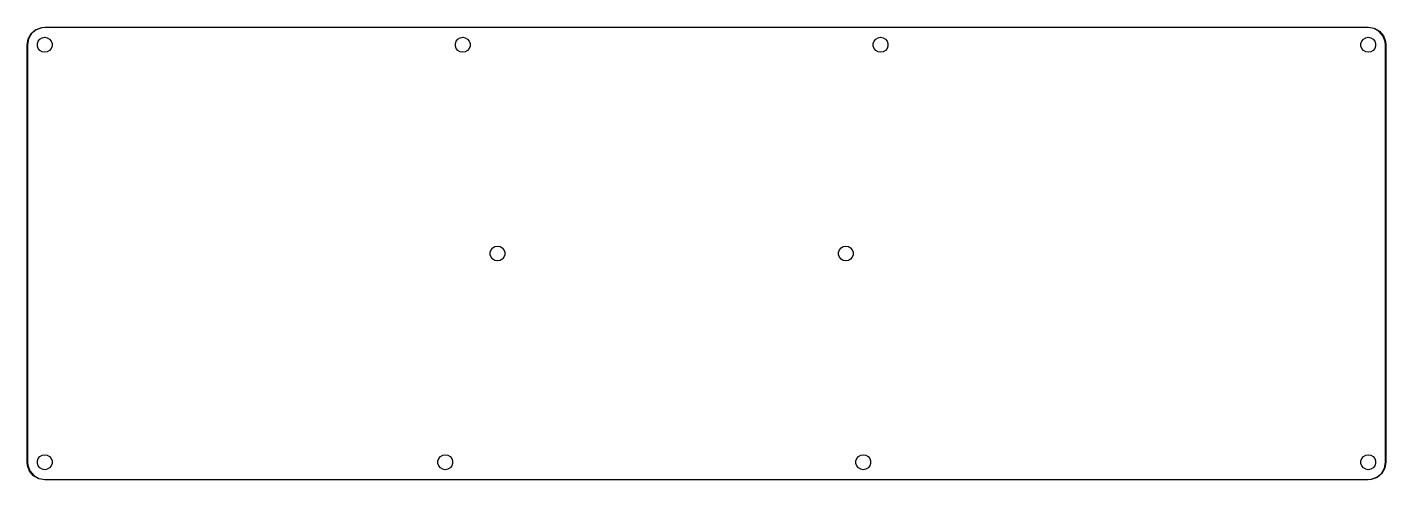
# Model space of a CAD drawing. Extents: x 24 to 395, y -191 to -67.
import ezdxf

# ---------------------------------------------------------------- set-up
doc = ezdxf.new("R2010")
doc.units = 0
doc.header["$MEASUREMENT"] = 0
doc.layers.add('BLACK', color=7, linetype='CONTINUOUS')

msp = doc.modelspace()

# ---------------------------------------------------------------- linework, layer by layer
at = {"layer": 'Black'}
for p, q in [((26.1766, -67.2661), (27.7309, -66.7004)), ((27.7589, -66.7966), (26.2191, -67.357)), ((27.7309, -66.7004), (27.7373, -66.6992)), ((27.7373, -66.6992), (27.7436, -66.6975)), ((27.7436, -66.6975), (28.5706, -66.6252)), ((28.5772, -66.725), (27.7589, -66.7966)), ((28.5706, -66.6252), (28.5728, -66.6254)), ((28.5728, -66.6254), (28.575, -66.625)), ((28.575, -66.625), (390.525, -66.625)), ((390.521, -66.725), (28.5772, -66.725)), ((392.137, -67.0099), (390.521, -66.725)), ((390.525, -66.625), (390.529, -66.6258)), ((390.529, -66.6258), (390.534, -66.6258)), ((390.534, -66.6258), (392.163, -66.913)), ((23.7633, -71.4288), (24.0505, -69.8)), ((24.1474, -69.826), (23.8625, -71.4419)), ((24.0505, -69.7999), (24.0539, -69.7905)), ((24.0505, -69.8), (24.0505, -69.7999)), ((24.0539, -69.7905), (24.0564, -69.7836)), ((24.0564, -69.7836), (24.8834, -68.3512)), ((24.0564, -69.7836), (24.0564, -69.7836)), ((24.9656, -68.4089), (24.1474, -69.826)), ((24.8834, -68.3512), (24.8946, -68.3379)), ((24.8946, -68.3379), (26.1616, -67.2748)), ((24.8946, -68.3379), (24.8946, -68.3379)), ((26.2191, -67.357), (24.9656, -68.4089)), ((26.1616, -67.2748), (26.1766, -67.2661)), ((26.1616, -67.2748), (26.1616, -67.2748)), ((26.5662, -71.0833), (26.8085, -70.4176)), ((26.8085, -70.4176), (27.2639, -69.875)), ((27.2639, -69.875), (27.8774, -69.5208)), ((27.8774, -69.5208), (28.575, -69.3977)), ((28.575, -69.3977), (29.2726, -69.5208)), ((29.2726, -69.5208), (29.8861, -69.875)), ((29.8861, -69.875), (30.3415, -70.4176)), ((30.3415, -70.4176), (30.5838, -71.0833)), ((140.866, -71.0833), (141.109, -70.4176)), ((141.109, -70.4176), (141.564, -69.875)), ((141.564, -69.875), (142.177, -69.5208)), ((142.177, -69.5208), (142.875, -69.3977)), ((142.875, -69.3977), (143.573, -69.5208)), ((143.573, -69.5208), (144.186, -69.875)), ((144.186, -69.875), (144.641, -70.4176)), ((144.641, -70.4176), (144.884, -71.0833)), ((255.166, -71.0833), (255.409, -70.4176)), ((255.409, -70.4176), (255.864, -69.875)), ((255.864, -69.875), (256.477, -69.5208)), ((256.477, -69.5208), (257.175, -69.3977)), ((257.175, -69.3977), (257.873, -69.5208)), ((257.873, -69.5208), (258.486, -69.875)), ((258.486, -69.875), (258.941, -70.4176)), ((258.941, -70.4176), (259.184, -71.0833)), ((388.516, -71.0833), (388.759, -70.4176)), ((388.759, -70.4176), (389.214, -69.875)), ((389.214, -69.875), (389.827, -69.5208)), ((389.827, -69.5208), (390.525, -69.3977)), ((390.525, -69.3977), (391.223, -69.5208)), ((391.223, -69.5208), (391.836, -69.875)), ((391.836, -69.875), (392.291, -70.4176)), ((393.554, -67.8281), (392.137, -67.0099)), ((392.163, -66.913), (392.163, -66.913)), ((392.163, -66.913), (392.172, -66.9164)), ((392.172, -66.9164), (392.179, -66.9189)), ((392.179, -66.9189), (392.179, -66.9189)), ((392.179, -66.9189), (393.611, -67.7459)), ((392.291, -70.4176), (392.534, -71.0833)), ((394.605, -69.0816), (393.554, -67.8281)), ((393.611, -67.7459), (393.625, -67.7571)), ((393.625, -67.7571), (393.625, -67.7571)), ((393.625, -67.7571), (394.688, -69.0241)), ((395.166, -70.6214), (394.605, -69.0816)), ((394.688, -69.0241), (394.688, -69.0241)), ((394.688, -69.0241), (394.696, -69.0391)), ((394.696, -69.0391), (395.262, -70.5934)), ((395.262, -70.5934), (395.263, -70.5998)), ((23.7625, -71.4375), (23.7633, -71.4332)), ((23.7625, -185.737), (23.7625, -71.4375)), ((23.7633, -71.4332), (23.7633, -71.4288)), ((23.8625, -71.4419), (23.8625, -185.735)), ((26.5662, -71.7917), (26.5662, -71.0833)), ((26.8085, -72.4574), (26.5662, -71.7917)), ((27.2639, -73), (26.8085, -72.4574)), ((27.8774, -73.3542), (27.2639, -73)), ((28.575, -73.4773), (27.8774, -73.3542)), ((29.2726, -73.3542), (28.575, -73.4773)), ((29.8861, -73), (29.2726, -73.3542)), ((30.3415, -72.4574), (29.8861, -73)), ((30.5838, -71.7917), (30.3415, -72.4574)), ((30.5838, -71.0833), (30.5838, -71.7917)), ((140.866, -71.7917), (140.866, -71.0833)), ((141.109, -72.4574), (140.866, -71.7917)), ((141.564, -73), (141.109, -72.4574)), ((142.177, -73.3542), (141.564, -73)), ((142.875, -73.4773), (142.177, -73.3542)), ((143.573, -73.3542), (142.875, -73.4773)), ((144.186, -73), (143.573, -73.3542)), ((144.641, -72.4574), (144.186, -73)), ((144.884, -71.7917), (144.641, -72.4574)), ((144.884, -71.0833), (144.884, -71.7917)), ((255.166, -71.7917), (255.166, -71.0833)), ((255.409, -72.4574), (255.166, -71.7917)), ((255.864, -73), (255.409, -72.4574)), ((256.477, -73.3542), (255.864, -73)), ((257.175, -73.4773), (256.477, -73.3542)), ((257.873, -73.3542), (257.175, -73.4773)), ((258.486, -73), (257.873, -73.3542)), ((258.941, -72.4574), (258.486, -73)), ((259.184, -71.7917), (258.941, -72.4574)), ((259.184, -71.0833), (259.184, -71.7917)), ((388.516, -71.7917), (388.516, -71.0833)), ((388.759, -72.4574), (388.516, -71.7917)), ((389.214, -73), (388.759, -72.4574)), ((389.827, -73.3542), (389.214, -73)), ((390.525, -73.4773), (389.827, -73.3542)), ((391.223, -73.3542), (390.525, -73.4773)), ((391.836, -73), (391.223, -73.3542)), ((392.291, -72.4574), (391.836, -73)), ((392.534, -71.7917), (392.291, -72.4574)), ((392.534, -71.0833), (392.534, -71.7917)), ((395.237, -71.4397), (395.166, -70.6214)), ((395.237, -185.733), (395.237, -71.4397)), ((395.263, -70.5998), (395.265, -70.6061)), ((395.265, -70.6061), (395.337, -71.4331)), ((395.337, -71.4331), (395.337, -71.4353)), ((395.337, -71.4353), (395.337, -71.4375)), ((395.337, -71.4375), (395.337, -185.737)), ((150.391, -128.233), (150.634, -127.568)), ((150.391, -128.942), (150.391, -128.233)), ((150.634, -129.607), (150.391, -128.942)), ((150.634, -127.568), (151.089, -127.025)), ((151.089, -130.15), (150.634, -129.607)), ((151.089, -127.025), (151.702, -126.671)), ((151.702, -126.671), (152.4, -126.548)), ((152.4, -126.548), (153.098, -126.671)), ((153.098, -126.671), (153.711, -127.025)), ((153.711, -127.025), (154.166, -127.568)), ((154.166, -129.607), (153.711, -130.15)), ((154.166, -127.568), (154.409, -128.233)), ((154.409, -128.942), (154.166, -129.607)), ((154.409, -128.233), (154.409, -128.942)), ((245.641, -128.233), (245.884, -127.568)), ((245.641, -128.942), (245.641, -128.233)), ((245.884, -129.607), (245.641, -128.942)), ((245.884, -127.568), (246.339, -127.025)), ((246.339, -130.15), (245.884, -129.607)), ((246.339, -127.025), (246.952, -126.671)), ((246.952, -126.671), (247.65, -126.548)), ((247.65, -126.548), (248.348, -126.671)), ((248.348, -126.671), (248.961, -127.025)), ((248.961, -127.025), (249.416, -127.568)), ((249.416, -129.607), (248.961, -130.15)), ((249.416, -127.568), (249.659, -128.233)), ((249.659, -128.942), (249.416, -129.607)), ((249.659, -128.233), (249.659, -128.942)), ((151.702, -130.504), (151.089, -130.15)), ((152.4, -130.627), (151.702, -130.504)), ((153.098, -130.504), (152.4, -130.627)), ((153.711, -130.15), (153.098, -130.504)), ((246.952, -130.504), (246.339, -130.15)), ((247.65, -130.627), (246.952, -130.504)), ((248.348, -130.504), (247.65, -130.627)), ((248.961, -130.15), (248.348, -130.504)), ((23.7629, -185.74), (23.7625, -185.737)), ((23.7627, -185.742), (23.7629, -185.74)), ((23.835, -186.569), (23.7627, -185.742)), ((23.8625, -185.735), (23.9341, -186.554)), ((26.5662, -185.383), (26.8085, -184.718)), ((26.5662, -186.092), (26.5662, -185.383)), ((26.8085, -184.718), (27.2639, -184.175)), ((27.2639, -184.175), (27.8774, -183.821)), ((27.8774, -183.821), (28.575, -183.698)), ((28.575, -183.698), (29.2726, -183.821)), ((29.2726, -183.821), (29.8861, -184.175)), ((29.8861, -184.175), (30.3415, -184.718)), ((30.3415, -184.718), (30.5838, -185.383)), ((30.5838, -185.383), (30.5838, -186.092)), ((136.104, -185.383), (136.346, -184.718)), ((136.104, -186.092), (136.104, -185.383)), ((136.346, -184.718), (136.801, -184.175)), ((136.801, -184.175), (137.415, -183.821)), ((137.415, -183.821), (138.112, -183.698)), ((138.112, -183.698), (138.81, -183.821)), ((138.81, -183.821), (139.424, -184.175)), ((139.424, -184.175), (139.879, -184.718)), ((139.879, -184.718), (140.121, -185.383)), ((140.121, -185.383), (140.121, -186.092)), ((250.404, -185.383), (250.646, -184.718)), ((250.404, -186.092), (250.404, -185.383)), ((250.646, -184.718), (251.101, -184.175)), ((251.101, -184.175), (251.715, -183.821)), ((251.715, -183.821), (252.412, -183.698)), ((252.412, -183.698), (253.11, -183.821)), ((253.11, -183.821), (253.724, -184.175)), ((253.724, -184.175), (254.179, -184.718)), ((254.179, -184.718), (254.421, -185.383)), ((254.421, -185.383), (254.421, -186.092)), ((388.516, -185.383), (388.759, -184.718)), ((388.516, -186.092), (388.516, -185.383)), ((388.759, -184.718), (389.214, -184.175)), ((389.214, -184.175), (389.827, -183.821)), ((389.827, -183.821), (390.525, -183.698)), ((390.525, -183.698), (391.223, -183.821)), ((391.223, -183.821), (391.836, -184.175)), ((391.836, -184.175), (392.291, -184.718)), ((392.291, -184.718), (392.534, -185.383)), ((392.534, -185.383), (392.534, -186.092)), ((394.953, -187.349), (395.237, -185.733)), ((395.337, -185.746), (395.05, -187.375)), ((395.337, -185.737), (395.337, -185.742)), ((395.337, -185.742), (395.337, -185.746)), ((23.8367, -186.575), (23.835, -186.569)), ((23.8379, -186.582), (23.8367, -186.575)), ((24.4036, -188.136), (23.8379, -186.582)), ((23.9341, -186.554), (24.4945, -188.093)), ((24.4123, -188.151), (24.4036, -188.136)), ((25.4754, -189.418), (24.4123, -188.151)), ((24.4123, -188.151), (24.4123, -188.151)), ((24.4945, -188.093), (25.5464, -189.347)), ((25.4887, -189.429), (25.4754, -189.418)), ((25.4754, -189.418), (25.4754, -189.418)), ((26.9211, -190.256), (25.4887, -189.429)), ((25.5464, -189.347), (26.9635, -190.165)), ((26.8085, -186.757), (26.5662, -186.092)), ((27.2639, -187.3), (26.8085, -186.757)), ((27.8774, -187.654), (27.2639, -187.3)), ((28.575, -187.777), (27.8774, -187.654)), ((29.2726, -187.654), (28.575, -187.777)), ((29.8861, -187.3), (29.2726, -187.654)), ((30.3415, -186.757), (29.8861, -187.3)), ((30.5838, -186.092), (30.3415, -186.757)), ((136.346, -186.757), (136.104, -186.092)), ((136.801, -187.3), (136.346, -186.757)), ((137.415, -187.654), (136.801, -187.3)), ((138.112, -187.777), (137.415, -187.654)), ((138.81, -187.654), (138.112, -187.777)), ((139.424, -187.3), (138.81, -187.654)), ((139.879, -186.757), (139.424, -187.3)), ((140.121, -186.092), (139.879, -186.757)), ((250.646, -186.757), (250.404, -186.092)), ((251.101, -187.3), (250.646, -186.757)), ((251.715, -187.654), (251.101, -187.3)), ((252.412, -187.777), (251.715, -187.654)), ((253.11, -187.654), (252.412, -187.777)), ((253.724, -187.3), (253.11, -187.654)), ((254.179, -186.757), (253.724, -187.3)), ((254.421, -186.092), (254.179, -186.757)), ((388.759, -186.757), (388.516, -186.092)), ((389.214, -187.3), (388.759, -186.757)), ((389.827, -187.654), (389.214, -187.3)), ((390.525, -187.777), (389.827, -187.654)), ((391.223, -187.654), (390.525, -187.777)), ((391.836, -187.3), (391.223, -187.654)), ((392.291, -186.757), (391.836, -187.3)), ((392.534, -186.092), (392.291, -186.757)), ((392.881, -189.818), (394.134, -188.766)), ((394.205, -188.837), (392.938, -189.9)), ((394.134, -188.766), (394.953, -187.349)), ((394.217, -188.824), (394.205, -188.837)), ((394.205, -188.837), (394.205, -188.837)), ((395.044, -187.391), (394.217, -188.824)), ((395.047, -187.383), (395.044, -187.391)), ((395.044, -187.391), (395.044, -187.391)), ((395.05, -187.375), (395.047, -187.383)), ((395.05, -187.375), (395.05, -187.375)), ((26.9293, -190.259), (26.9211, -190.256)), ((26.9211, -190.256), (26.9211, -190.256)), ((26.9374, -190.262), (26.9293, -190.259)), ((26.9375, -190.262), (26.9374, -190.262)), ((28.5663, -190.549), (26.9375, -190.262)), ((26.9635, -190.165), (28.5794, -190.45)), ((28.5707, -190.549), (28.5663, -190.549)), ((28.575, -190.55), (28.5707, -190.549)), ((390.525, -190.55), (28.575, -190.55)), ((28.5794, -190.45), (390.523, -190.45)), ((390.523, -190.45), (391.341, -190.378)), ((390.527, -190.55), (390.525, -190.55)), ((390.529, -190.55), (390.527, -190.55)), ((391.356, -190.477), (390.529, -190.55)), ((391.341, -190.378), (392.881, -189.818)), ((391.363, -190.476), (391.356, -190.477)), ((391.369, -190.475), (391.363, -190.476)), ((392.923, -189.909), (391.369, -190.475)), ((392.938, -189.9), (392.923, -189.909)), ((392.938, -189.9), (392.938, -189.9))]:
    msp.add_line(p, q, dxfattribs=at)

doc.saveas('drawing.dxf')
